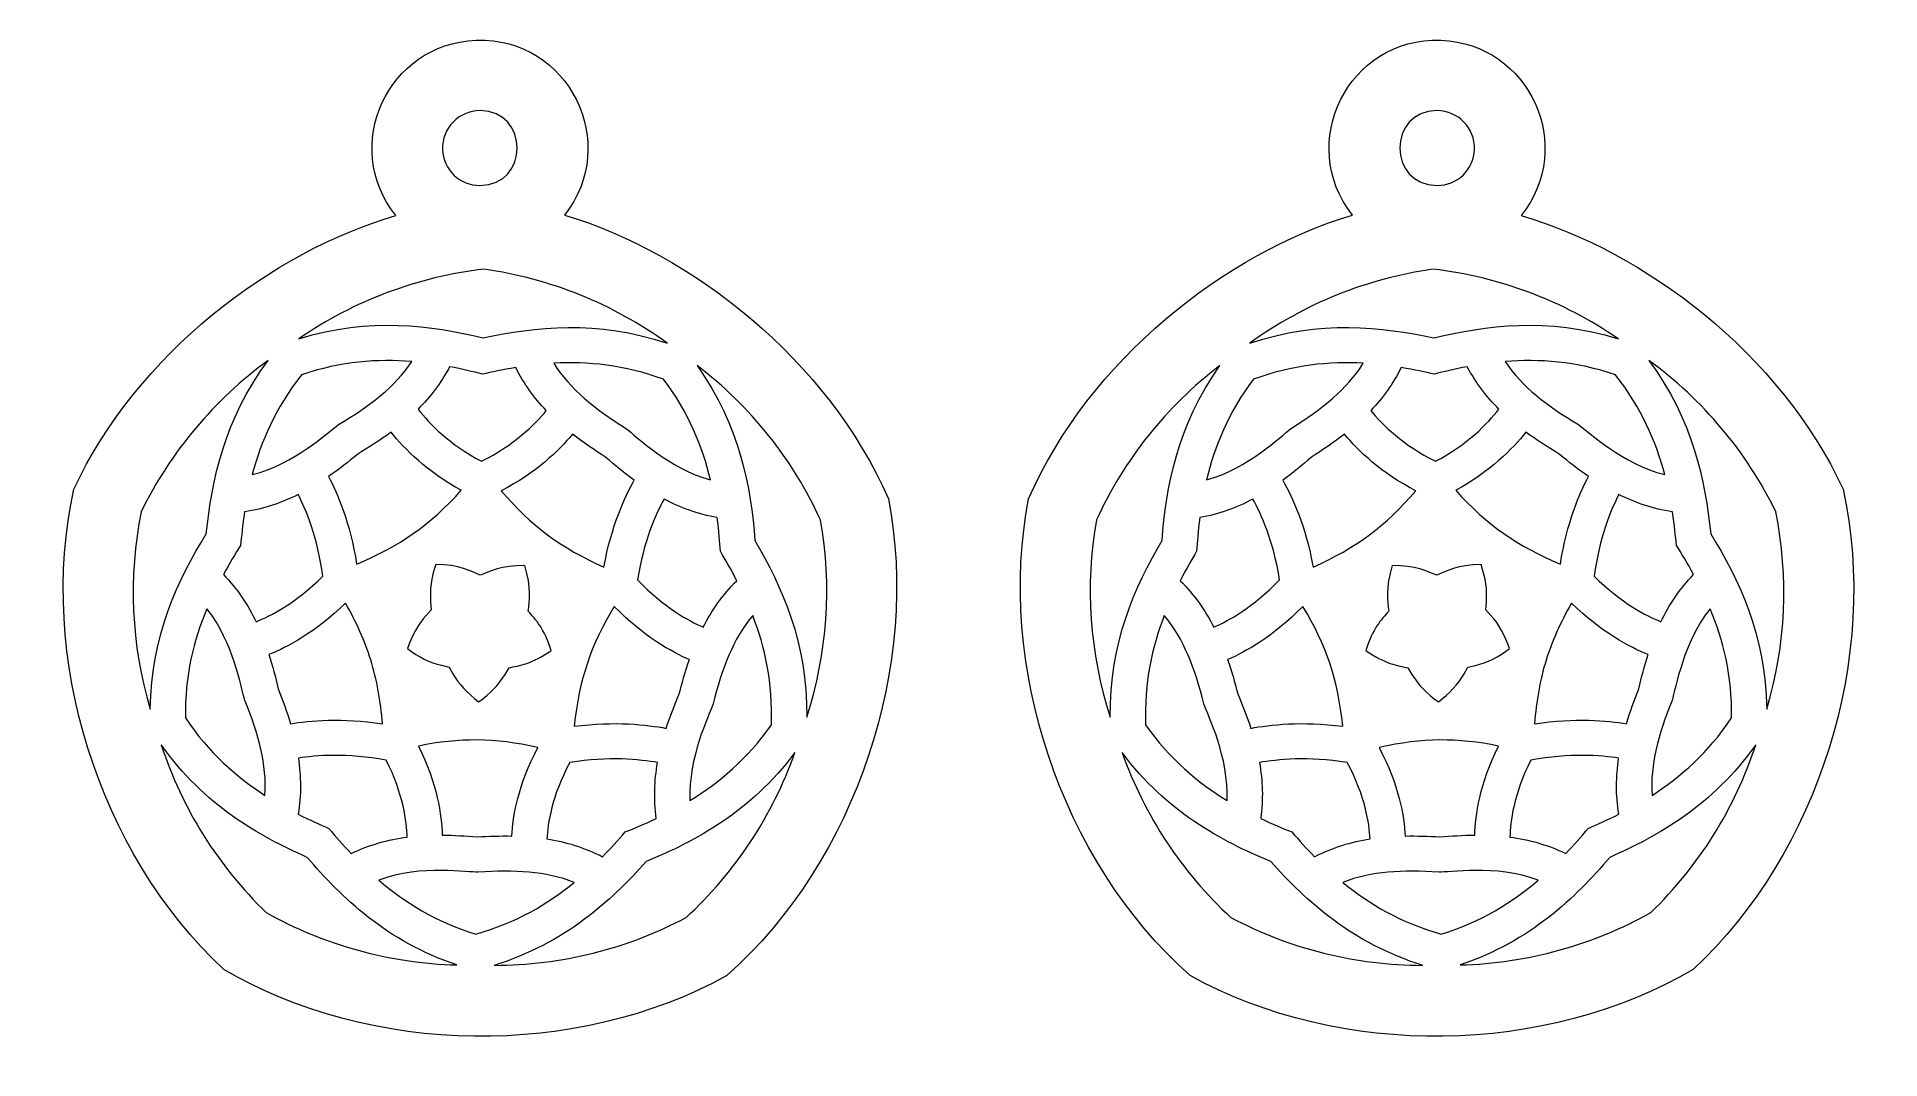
# Model space of a CAD drawing. Header units: inches. Extents: x 39 to 249, y 17 to 133.
import ezdxf

# ---------------------------------------------------------------- set-up
doc = ezdxf.new("R2010")
doc.units = ezdxf.units.IN
doc.header["$MEASUREMENT"] = 0
doc.layers.add('_U+0421_U+043B_U+043E_U+0439 1', color=7, linetype='Continuous')

msp = doc.modelspace()

# ---------------------------------------------------------------- linework, layer by layer
at = {"layer": '_U+0421_U+043B_U+043E_U+0439 1', "color": 1, "lineweight": 9, "true_color": 0xff0000}
for points, knots in [([(136.04, 80.31), (129.18, 96.09), (113.69, 108.23), (99.28, 112.54), (105.67, 120.58), (99.85, 132.78), (89.24, 132.39), (79.18, 132.03), (73.86, 120.32), (80.12, 112.49), (66.13, 108.38), (50.74, 96.83), (43.6, 81.43), (39.38, 62.46), (46.35, 40.11), (60.59, 26.88), (77.26, 17.05), (100.66, 16.68), (117.72, 26.19), (132.49, 39.24), (139.7, 61.68), (136.04, 80.31)], [0, 0, 0, 0, 1, 1, 1, 2, 2, 2, 3, 3, 3, 4, 4, 4, 5, 5, 5, 6, 6, 6, 7, 7, 7, 7]), ([(170.28, 26.19), (187.34, 16.68), (210.74, 17.05), (227.41, 26.88), (241.65, 40.1), (248.61, 62.46), (244.4, 81.43), (237.26, 96.83), (221.87, 108.38), (207.88, 112.49), (214.14, 120.32), (208.82, 132.03), (198.76, 132.39), (188.15, 132.78), (182.33, 120.58), (188.72, 112.54), (174.31, 108.23), (158.82, 96.09), (151.96, 80.3), (148.3, 61.68), (155.51, 39.24), (170.28, 26.19)], [0, 0, 0, 0, 1, 1, 1, 2, 2, 2, 3, 3, 3, 4, 4, 4, 5, 5, 5, 6, 6, 6, 7, 7, 7, 7]), ([(89.69, 124.4), (95.28, 124.4), (95.33, 115.9), (89.68, 115.9), (87.4, 115.9), (85.52, 117.7), (85.43, 120), (85.35, 122.4), (87.27, 124.4), (89.69, 124.4)], [0, 0, 0, 0, 1, 1, 1, 2, 2, 2, 3, 3, 3, 3]), ([(202.57, 120), (202.48, 117.7), (200.6, 115.9), (198.32, 115.9), (192.67, 115.9), (192.71, 124.4), (198.31, 124.4), (200.73, 124.4), (202.65, 122.4), (202.57, 120)], [0, 0, 0, 0, 1, 1, 1, 2, 2, 2, 3, 3, 3, 3]), ([(90.13, 106.39), (97.6, 105.35), (104.78, 102.45), (110.93, 97.99), (102.95, 100.69), (95.93, 99.86), (90.04, 98.59), (84.17, 100.01), (77.18, 101), (69.13, 98.5), (75.39, 102.81), (82.63, 105.53), (90.13, 106.39)], [0, 0, 0, 0, 1, 1, 1, 2, 2, 2, 3, 3, 3, 4, 4, 4, 4]), ([(218.87, 98.5), (210.82, 101), (203.83, 100), (197.96, 98.59), (192.07, 99.86), (185.05, 100.69), (177.07, 97.99), (183.22, 102.45), (190.4, 105.35), (197.87, 106.39), (205.37, 105.53), (212.61, 102.81), (218.87, 98.5)], [0, 0, 0, 0, 1, 1, 1, 2, 2, 2, 3, 3, 3, 4, 4, 4, 4]), ([(51.23, 78.85), (54.53, 85.63), (59.51, 91.56), (65.65, 96.04), (60.62, 89.28), (59.24, 82.35), (58.62, 76.35), (55.47, 71.21), (52.36, 64.86), (52.25, 56.44), (50.08, 63.73), (49.73, 71.45), (51.23, 78.85)], [0, 0, 0, 0, 1, 1, 1, 2, 2, 2, 3, 3, 3, 4, 4, 4, 4]), ([(63.84, 83.07), (64.82, 86.78), (66.47, 90.65), (69.43, 94.39), (73.94, 95.94), (78.12, 96.22), (81.94, 95.9), (80.02, 93.01), (77.17, 90.86), (73.62, 88.74), (72.39, 87.87), (68.61, 84.27), (63.84, 83.07)], [0, 0, 0, 0, 1, 1, 1, 2, 2, 2, 3, 3, 3, 4, 4, 4, 4]), ([(89.85, 84.58), (86.24, 86.46), (83.93, 88.86), (82.65, 90.49), (84.03, 91.88), (85.26, 93.46), (86.24, 95.32), (87.7, 95.04), (88.88, 94.75), (89.98, 94.48), (90.98, 94.7), (92.21, 94.97), (93.74, 95.23), (94.68, 93.35), (95.86, 91.74), (97.21, 90.33), (95.89, 88.73), (93.51, 86.38), (89.85, 84.58)], [0, 0, 0, 0, 1, 1, 1, 2, 2, 2, 3, 3, 3, 4, 4, 4, 5, 5, 5, 6, 6, 6, 6]), ([(106.21, 88.34), (102.71, 90.55), (99.91, 92.76), (98.06, 95.71), (101.89, 95.92), (106.07, 95.54), (110.53, 93.89), (113.4, 90.08), (114.95, 86.19), (115.84, 82.46), (111.08, 83.78), (107.46, 87.4), (106.21, 88.34)], [0, 0, 0, 0, 1, 1, 1, 2, 2, 2, 3, 3, 3, 4, 4, 4, 4]), ([(126.78, 55.53), (126.88, 63.95), (123.93, 70.37), (120.89, 75.59), (120.43, 81.6), (119.21, 88.56), (114.35, 95.44), (120.38, 90.82), (125.21, 84.77), (128.35, 77.91), (129.66, 70.48), (129.12, 62.76), (126.78, 55.53)], [0, 0, 0, 0, 1, 1, 1, 2, 2, 2, 3, 3, 3, 4, 4, 4, 4]), ([(159.65, 77.91), (162.79, 84.77), (167.62, 90.82), (173.65, 95.44), (168.79, 88.56), (167.57, 81.6), (167.1, 75.59), (164.07, 70.37), (161.12, 63.95), (161.22, 55.53), (158.88, 62.76), (158.34, 70.48), (159.65, 77.91)], [0, 0, 0, 0, 1, 1, 1, 2, 2, 2, 3, 3, 3, 4, 4, 4, 4]), ([(172.16, 82.46), (173.04, 86.19), (174.6, 90.08), (177.47, 93.89), (181.93, 95.54), (186.11, 95.92), (189.94, 95.71), (188.09, 92.76), (185.29, 90.55), (181.79, 88.34), (180.54, 87.4), (176.91, 83.78), (172.16, 82.46)], [0, 0, 0, 0, 1, 1, 1, 2, 2, 2, 3, 3, 3, 4, 4, 4, 4]), ([(190.79, 90.33), (192.14, 91.74), (193.32, 93.35), (194.25, 95.23), (195.79, 94.97), (197.01, 94.7), (198.01, 94.48), (199.11, 94.75), (200.3, 95.04), (201.75, 95.32), (202.74, 93.46), (203.96, 91.88), (205.35, 90.49), (204.07, 88.86), (201.75, 86.46), (198.15, 84.58), (194.49, 86.38), (192.11, 88.73), (190.79, 90.33)], [0, 0, 0, 0, 1, 1, 1, 2, 2, 2, 3, 3, 3, 4, 4, 4, 5, 5, 5, 6, 6, 6, 6]), ([(214.38, 88.74), (210.83, 90.86), (207.98, 93.01), (206.06, 95.9), (209.88, 96.22), (214.07, 95.94), (218.57, 94.39), (221.53, 90.65), (223.19, 86.78), (224.16, 83.07), (219.39, 84.27), (215.61, 87.87), (214.38, 88.74)], [0, 0, 0, 0, 1, 1, 1, 2, 2, 2, 3, 3, 3, 4, 4, 4, 4]), ([(235.75, 56.44), (235.64, 64.86), (232.53, 71.21), (229.38, 76.35), (228.76, 82.35), (227.38, 89.28), (222.35, 96.04), (228.49, 91.56), (233.47, 85.64), (236.77, 78.85), (238.27, 71.45), (237.92, 63.73), (235.75, 56.44)], [0, 0, 0, 0, 1, 1, 1, 2, 2, 2, 3, 3, 3, 4, 4, 4, 4]), ([(75.68, 72.91), (74.96, 77.56), (73.5, 80.94), (72.49, 82.85), (73.64, 83.64), (74.74, 84.5), (75.81, 85.38), (77.09, 86.16), (78.37, 86.98), (79.6, 87.89), (81.12, 85.98), (83.67, 83.39), (87.55, 81.28), (84.01, 77.34), (80.56, 74.91), (75.68, 72.91)], [0, 0, 0, 0, 1, 1, 1, 2, 2, 2, 3, 3, 3, 4, 4, 4, 5, 5, 5, 5]), ([(200.45, 81.28), (204.33, 83.39), (206.88, 85.98), (208.4, 87.89), (209.63, 86.98), (210.91, 86.16), (212.19, 85.38), (213.26, 84.5), (214.36, 83.64), (215.51, 82.85), (214.49, 80.94), (213.04, 77.56), (212.32, 72.91), (207.45, 74.91), (203.99, 77.34), (200.45, 81.28)], [0, 0, 0, 0, 1, 1, 1, 2, 2, 2, 3, 3, 3, 4, 4, 4, 5, 5, 5, 5]), ([(100.19, 87.65), (101.4, 86.71), (102.67, 85.85), (103.94, 85.04), (104.98, 84.14), (106.06, 83.25), (107.19, 82.43), (106.13, 80.54), (104.59, 77.21), (103.75, 72.57), (98.87, 74.72), (95.49, 77.26), (92.09, 81.23), (96.02, 83.25), (98.63, 85.78), (100.19, 87.65)], [0, 0, 0, 0, 1, 1, 1, 2, 2, 2, 3, 3, 3, 4, 4, 4, 5, 5, 5, 5]), ([(195.91, 81.23), (192.51, 77.26), (189.13, 74.72), (184.25, 72.57), (183.41, 77.21), (181.87, 80.54), (180.81, 82.43), (181.94, 83.25), (183.02, 84.14), (184.06, 85.04), (185.33, 85.85), (186.6, 86.71), (187.81, 87.65), (189.37, 85.78), (191.98, 83.25), (195.91, 81.23)], [0, 0, 0, 0, 1, 1, 1, 2, 2, 2, 3, 3, 3, 4, 4, 4, 5, 5, 5, 5]), ([(64.26, 66.36), (63.34, 68.27), (62.15, 70.09), (60.56, 71.73), (61.28, 73.04), (61.89, 74.03), (62.51, 75.03), (62.61, 76.03), (62.73, 77.28), (62.97, 78.84), (65.18, 79.17), (67.19, 79.86), (69.05, 80.8), (69.94, 79.08), (71.27, 75.94), (71.84, 71.53), (68.78, 68.47), (65.92, 67.01), (64.26, 66.36)], [0, 0, 0, 0, 1, 1, 1, 2, 2, 2, 3, 3, 3, 4, 4, 4, 5, 5, 5, 6, 6, 6, 6]), ([(115.02, 65.74), (113.37, 66.45), (110.55, 67.99), (107.56, 71.12), (108.24, 75.48), (109.65, 78.6), (110.58, 80.29), (112.42, 79.31), (114.41, 78.57), (116.61, 78.18), (116.81, 76.62), (116.9, 75.37), (116.97, 74.37), (117.56, 73.37), (118.15, 72.36), (118.84, 71.02), (117.22, 69.42), (115.98, 67.63), (115.02, 65.74)], [0, 0, 0, 0, 1, 1, 1, 2, 2, 2, 3, 3, 3, 4, 4, 4, 5, 5, 5, 6, 6, 6, 6]), ([(169.16, 71.02), (169.85, 72.36), (170.44, 73.37), (171.03, 74.37), (171.1, 75.37), (171.19, 76.62), (171.39, 78.18), (173.59, 78.57), (175.58, 79.31), (177.42, 80.29), (178.35, 78.59), (179.76, 75.48), (180.44, 71.12), (177.45, 67.99), (174.63, 66.45), (172.98, 65.74), (172.02, 67.63), (170.78, 69.42), (169.16, 71.02)], [0, 0, 0, 0, 1, 1, 1, 2, 2, 2, 3, 3, 3, 4, 4, 4, 5, 5, 5, 6, 6, 6, 6]), ([(216.16, 71.53), (216.73, 75.94), (218.05, 79.08), (218.95, 80.8), (220.81, 79.86), (222.82, 79.17), (225.03, 78.84), (225.27, 77.28), (225.39, 76.03), (225.49, 75.03), (226.11, 74.03), (226.72, 73.04), (227.44, 71.73), (225.85, 70.09), (224.66, 68.27), (223.74, 66.36), (222.08, 67.01), (219.23, 68.47), (216.16, 71.53)], [0, 0, 0, 0, 1, 1, 1, 2, 2, 2, 3, 3, 3, 4, 4, 4, 5, 5, 5, 6, 6, 6, 6]), ([(92.98, 61.13), (92.98, 61.13), (92.53, 60.38), (92.53, 60.38), (91.83, 59.2), (90.83, 58.18), (89.53, 57.27), (88.26, 58.22), (87.28, 59.26), (86.61, 60.45), (86.61, 60.45), (86.18, 61.21), (86.18, 61.21), (86.18, 61.21), (85.32, 61.41), (85.32, 61.41), (83.99, 61.71), (82.71, 62.35), (81.44, 63.3), (81.95, 64.8), (82.64, 66.05), (83.56, 67.06), (83.56, 67.06), (84.15, 67.71), (84.15, 67.71), (84.15, 67.71), (84.08, 68.58), (84.08, 68.58), (83.96, 69.94), (84.17, 71.35), (84.67, 72.86), (87.34, 72.83), (88.66, 72.12), (89.71, 71.64), (90.75, 72.08), (92.09, 72.77), (94.77, 72.74), (95.56, 70.2), (95.29, 68.73), (95.16, 67.57), (96.03, 66.57), (97, 65.57), (97.77, 63.1), (95.61, 61.57), (94.13, 61.36), (92.98, 61.13)], [0, 0, 0, 0, 1, 1, 1, 2, 2, 2, 3, 3, 3, 4, 4, 4, 5, 5, 5, 6, 6, 6, 7, 7, 7, 8, 8, 8, 9, 9, 9, 10, 10, 10, 11, 11, 11, 12, 12, 12, 13, 13, 13, 14, 14, 14, 15, 15, 15, 15]), ([(190.23, 63.1), (191, 65.57), (191.97, 66.57), (192.84, 67.57), (192.71, 68.73), (192.44, 70.2), (193.23, 72.73), (195.91, 72.77), (197.25, 72.08), (198.29, 71.64), (199.35, 72.12), (200.66, 72.82), (203.32, 72.86), (203.83, 71.35), (204.04, 69.94), (203.92, 68.58), (203.92, 68.58), (203.85, 67.71), (203.85, 67.71), (203.85, 67.71), (204.44, 67.06), (204.44, 67.06), (205.36, 66.05), (206.05, 64.8), (206.56, 63.3), (205.29, 62.35), (204.01, 61.71), (202.68, 61.4), (202.68, 61.4), (201.82, 61.21), (201.82, 61.21), (201.82, 61.21), (201.39, 60.45), (201.39, 60.45), (200.71, 59.26), (199.74, 58.21), (198.47, 57.26), (197.17, 58.18), (196.17, 59.2), (195.47, 60.37), (195.47, 60.37), (195.02, 61.12), (195.02, 61.12), (193.87, 61.36), (192.39, 61.57), (190.23, 63.1)], [0, 0, 0, 0, 1, 1, 1, 2, 2, 2, 3, 3, 3, 4, 4, 4, 5, 5, 5, 6, 6, 6, 7, 7, 7, 8, 8, 8, 9, 9, 9, 10, 10, 10, 11, 11, 11, 12, 12, 12, 13, 13, 13, 14, 14, 14, 15, 15, 15, 15]), ([(65.28, 46.64), (62.05, 48.72), (58.89, 51.48), (56.25, 55.45), (56.17, 60.22), (57.2, 64.28), (58.68, 67.83), (61.75, 63.96), (62.56, 58.83), (63.01, 57.4), (64.54, 53.55), (65.51, 50.11), (65.28, 46.64)], [0, 0, 0, 0, 1, 1, 1, 2, 2, 2, 3, 3, 3, 4, 4, 4, 4]), ([(74.42, 68.46), (75.64, 66.31), (76.62, 64.15), (77.29, 62.02), (77.98, 59.78), (78.42, 57.33), (78.61, 54.76), (74.01, 55.46), (70.32, 55.13), (68.18, 54.77), (67.78, 56.12), (67.3, 57.44), (66.79, 58.74), (66.49, 60.04), (66.14, 61.34), (65.73, 62.63), (67.77, 63.44), (70.99, 65.12), (74.42, 68.46)], [0, 0, 0, 0, 1, 1, 1, 2, 2, 2, 3, 3, 3, 4, 4, 4, 5, 5, 5, 6, 6, 6, 6]), ([(100.39, 54.49), (100.92, 59.81), (102.29, 63.75), (104.93, 68.1), (108.26, 64.68), (111.44, 62.92), (113.46, 62.06), (113.01, 60.77), (112.64, 59.47), (112.31, 58.18), (111.77, 56.9), (111.25, 55.59), (110.82, 54.25), (108.69, 54.66), (105.01, 55.08), (100.39, 54.49)], [0, 0, 0, 0, 1, 1, 1, 2, 2, 2, 3, 3, 3, 4, 4, 4, 5, 5, 5, 5]), ([(120.64, 67.07), (122.03, 63.49), (122.95, 59.4), (122.76, 54.64), (120.02, 50.74), (116.8, 48.05), (113.52, 46.05), (113.31, 50.99), (115.66, 55.61), (116.14, 57.04), (117.17, 61.05), (118.41, 64.39), (120.64, 67.07)], [0, 0, 0, 0, 1, 1, 1, 2, 2, 2, 3, 3, 3, 4, 4, 4, 4]), ([(171.86, 57.04), (172.34, 55.61), (174.69, 51), (174.48, 46.05), (171.2, 48.05), (167.98, 50.74), (165.24, 54.64), (165.05, 59.4), (165.98, 63.49), (167.36, 67.07), (169.59, 64.39), (170.83, 61.05), (171.86, 57.04)], [0, 0, 0, 0, 1, 1, 1, 2, 2, 2, 3, 3, 3, 4, 4, 4, 4]), ([(177.18, 54.25), (176.75, 55.59), (176.23, 56.9), (175.69, 58.18), (175.36, 59.47), (174.99, 60.77), (174.54, 62.06), (176.56, 62.92), (179.74, 64.68), (183.08, 68.1), (185.71, 63.75), (187.08, 59.81), (187.62, 54.49), (182.99, 55.08), (179.31, 54.66), (177.18, 54.25)], [0, 0, 0, 0, 1, 1, 1, 2, 2, 2, 3, 3, 3, 4, 4, 4, 5, 5, 5, 5]), ([(222.27, 62.63), (221.86, 61.34), (221.51, 60.03), (221.21, 58.73), (220.7, 57.44), (220.22, 56.12), (219.82, 54.77), (217.68, 55.13), (213.99, 55.46), (209.38, 54.76), (209.58, 57.33), (210.02, 59.78), (210.7, 62.01), (211.38, 64.15), (212.35, 66.31), (213.58, 68.46), (217.01, 65.12), (220.23, 63.44), (222.27, 62.63)], [0, 0, 0, 0, 1, 1, 1, 2, 2, 2, 3, 3, 3, 4, 4, 4, 5, 5, 5, 6, 6, 6, 6]), ([(224.99, 57.4), (225.43, 58.83), (226.25, 63.96), (229.32, 67.83), (230.8, 64.28), (231.83, 60.22), (231.75, 55.45), (229.11, 51.48), (225.95, 48.72), (222.72, 46.64), (222.49, 50.11), (223.46, 53.55), (224.99, 57.4)], [0, 0, 0, 0, 1, 1, 1, 2, 2, 2, 3, 3, 3, 4, 4, 4, 4]), ([(65.41, 33.34), (59.97, 38.58), (55.87, 45.14), (53.51, 52.37), (58.39, 45.49), (64.55, 42.04), (70.07, 39.6), (73.99, 35.01), (79.06, 30.09), (87.04, 27.38), (79.44, 27.58), (71.98, 29.63), (65.41, 33.34)], [0, 0, 0, 0, 1, 1, 1, 2, 2, 2, 3, 3, 3, 4, 4, 4, 4]), ([(96.26, 52.07), (94.02, 47.83), (93.41, 44.24), (93.29, 42.02), (91.97, 42.05), (90.65, 42), (89.35, 41.92), (88.05, 42.03), (86.73, 42.11), (85.4, 42.12), (85.35, 44.35), (84.83, 47.94), (82.7, 52.24), (87.35, 53.18), (91.29, 53.19), (96.26, 52.07)], [0, 0, 0, 0, 1, 1, 1, 2, 2, 2, 3, 3, 3, 4, 4, 4, 5, 5, 5, 5]), ([(205.3, 52.24), (203.17, 47.94), (202.65, 44.35), (202.6, 42.12), (201.27, 42.11), (199.95, 42.03), (198.65, 41.92), (197.35, 42), (196.03, 42.05), (194.71, 42.02), (194.59, 44.24), (193.98, 47.83), (191.74, 52.07), (196.71, 53.19), (200.65, 53.18), (205.3, 52.24)], [0, 0, 0, 0, 1, 1, 1, 2, 2, 2, 3, 3, 3, 4, 4, 4, 5, 5, 5, 5]), ([(200.96, 27.38), (208.94, 30.09), (214.02, 35.01), (217.93, 39.6), (223.45, 42.04), (229.61, 45.49), (234.49, 52.37), (232.13, 45.14), (228.03, 38.58), (222.59, 33.34), (216.02, 29.63), (208.56, 27.58), (200.96, 27.38)], [0, 0, 0, 0, 1, 1, 1, 2, 2, 2, 3, 3, 3, 4, 4, 4, 4]), ([(69.07, 50.86), (71.05, 51.18), (74.6, 51.46), (79.04, 50.64), (80.99, 46.76), (81.38, 43.62), (81.41, 41.89), (79.27, 41.61), (77.14, 41.04), (75.06, 40.02), (74.08, 41.06), (73.37, 41.89), (72.53, 42.89), (71.53, 43.33), (70.42, 43.81), (69.05, 44.5), (69.41, 46.69), (69.37, 48.82), (69.07, 50.86)], [0, 0, 0, 0, 1, 1, 1, 2, 2, 2, 3, 3, 3, 4, 4, 4, 5, 5, 5, 6, 6, 6, 6]), ([(113.07, 32.76), (106.41, 29.21), (98.9, 27.34), (91.29, 27.33), (99.34, 29.84), (104.53, 34.63), (108.56, 39.13), (114.13, 41.43), (120.38, 44.74), (125.42, 51.49), (122.89, 44.32), (118.62, 37.86), (113.07, 32.76)], [0, 0, 0, 0, 1, 1, 1, 2, 2, 2, 3, 3, 3, 4, 4, 4, 4]), ([(109.7, 44), (108.36, 43.37), (107.23, 42.91), (106.18, 42.48), (105.3, 41.48), (104.56, 40.66), (103.58, 39.67), (101.53, 40.74), (99.41, 41.36), (97.28, 41.69), (97.36, 43.42), (97.83, 46.56), (99.88, 50.38), (104.3, 51.09), (107.85, 50.72), (109.84, 50.36), (109.48, 48.32), (109.39, 46.21), (109.7, 44)], [0, 0, 0, 0, 1, 1, 1, 2, 2, 2, 3, 3, 3, 4, 4, 4, 5, 5, 5, 6, 6, 6, 6]), ([(162.58, 51.49), (167.62, 44.74), (173.87, 41.43), (179.44, 39.13), (183.47, 34.63), (188.66, 29.84), (196.71, 27.33), (189.1, 27.34), (181.59, 29.21), (174.93, 32.76), (169.38, 37.86), (165.12, 44.32), (162.58, 51.49)], [0, 0, 0, 0, 1, 1, 1, 2, 2, 2, 3, 3, 3, 4, 4, 4, 4]), ([(178.16, 50.36), (180.15, 50.72), (183.7, 51.09), (188.12, 50.38), (190.17, 46.56), (190.64, 43.42), (190.72, 41.69), (188.59, 41.36), (186.48, 40.74), (184.42, 39.67), (183.45, 40.66), (182.7, 41.48), (181.82, 42.48), (180.77, 42.9), (179.64, 43.37), (178.3, 44), (178.61, 46.21), (178.52, 48.32), (178.16, 50.36)], [0, 0, 0, 0, 1, 1, 1, 2, 2, 2, 3, 3, 3, 4, 4, 4, 5, 5, 5, 6, 6, 6, 6]), ([(218.95, 44.5), (217.58, 43.81), (216.47, 43.33), (215.47, 42.89), (214.63, 41.89), (213.92, 41.06), (212.94, 40.02), (210.86, 41.04), (208.73, 41.61), (206.59, 41.89), (206.62, 43.62), (207.01, 46.76), (208.96, 50.64), (213.4, 51.46), (216.95, 51.18), (218.93, 50.86), (218.63, 48.82), (218.59, 46.69), (218.95, 44.5)], [0, 0, 0, 0, 1, 1, 1, 2, 2, 2, 3, 3, 3, 4, 4, 4, 5, 5, 5, 6, 6, 6, 6]), ([(89.21, 30.88), (84.65, 32.28), (81.1, 34.52), (78.19, 37.02), (83.05, 38.83), (88.45, 37.85), (89.45, 37.92), (93.58, 38.18), (97.15, 38.04), (100.38, 36.75), (97.4, 34.32), (93.8, 32.17), (89.21, 30.88)], [0, 0, 0, 0, 1, 1, 1, 2, 2, 2, 3, 3, 3, 4, 4, 4, 4]), ([(187.62, 36.75), (190.85, 38.04), (194.42, 38.18), (198.55, 37.92), (199.55, 37.85), (204.95, 38.83), (209.81, 37.02), (206.9, 34.52), (203.35, 32.28), (198.79, 30.88), (194.2, 32.17), (190.6, 34.32), (187.62, 36.75)], [0, 0, 0, 0, 1, 1, 1, 2, 2, 2, 3, 3, 3, 4, 4, 4, 4])]:
    msp.add_open_spline(points, degree=3, knots=knots, dxfattribs=at)

doc.saveas('drawing.dxf')
